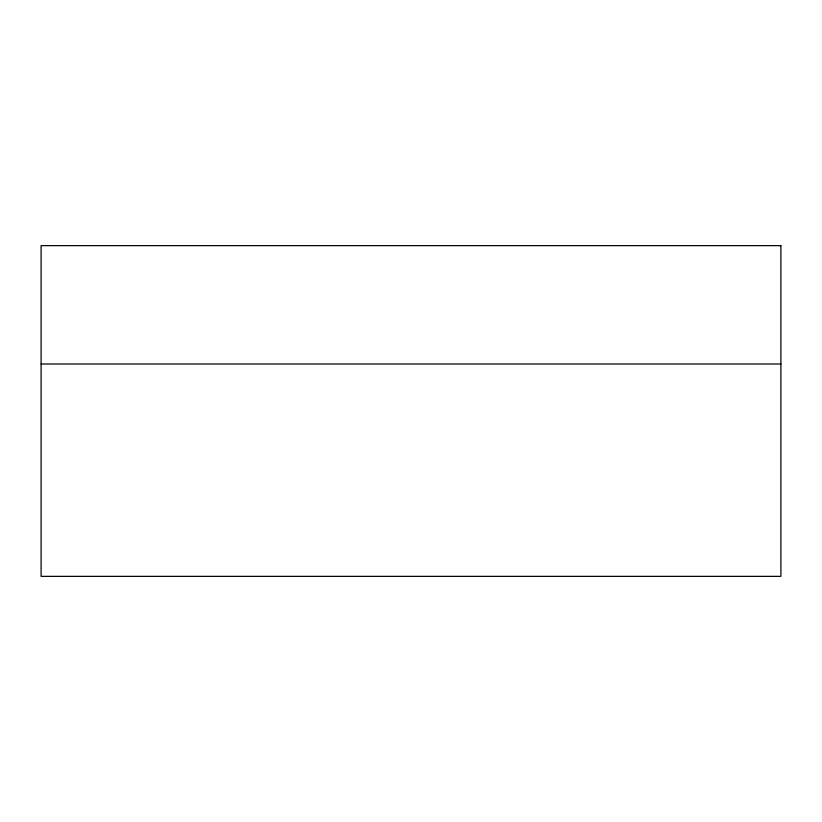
<?xml version="1.0" encoding="UTF-8"?>
<svg xmlns="http://www.w3.org/2000/svg" width="822" height="822" viewBox="0 0 822 822"><rect width="100%" height="100%" fill="white"/><g stroke="black" fill="none" stroke-linecap="round" stroke-linejoin="round"><path stroke-width="1.23" d="M41.1 364.002L780.9 364.002M780.9 245.634L41.1 245.634L41.1 576.366L780.9 576.366L780.9 245.634"/></g></svg>
